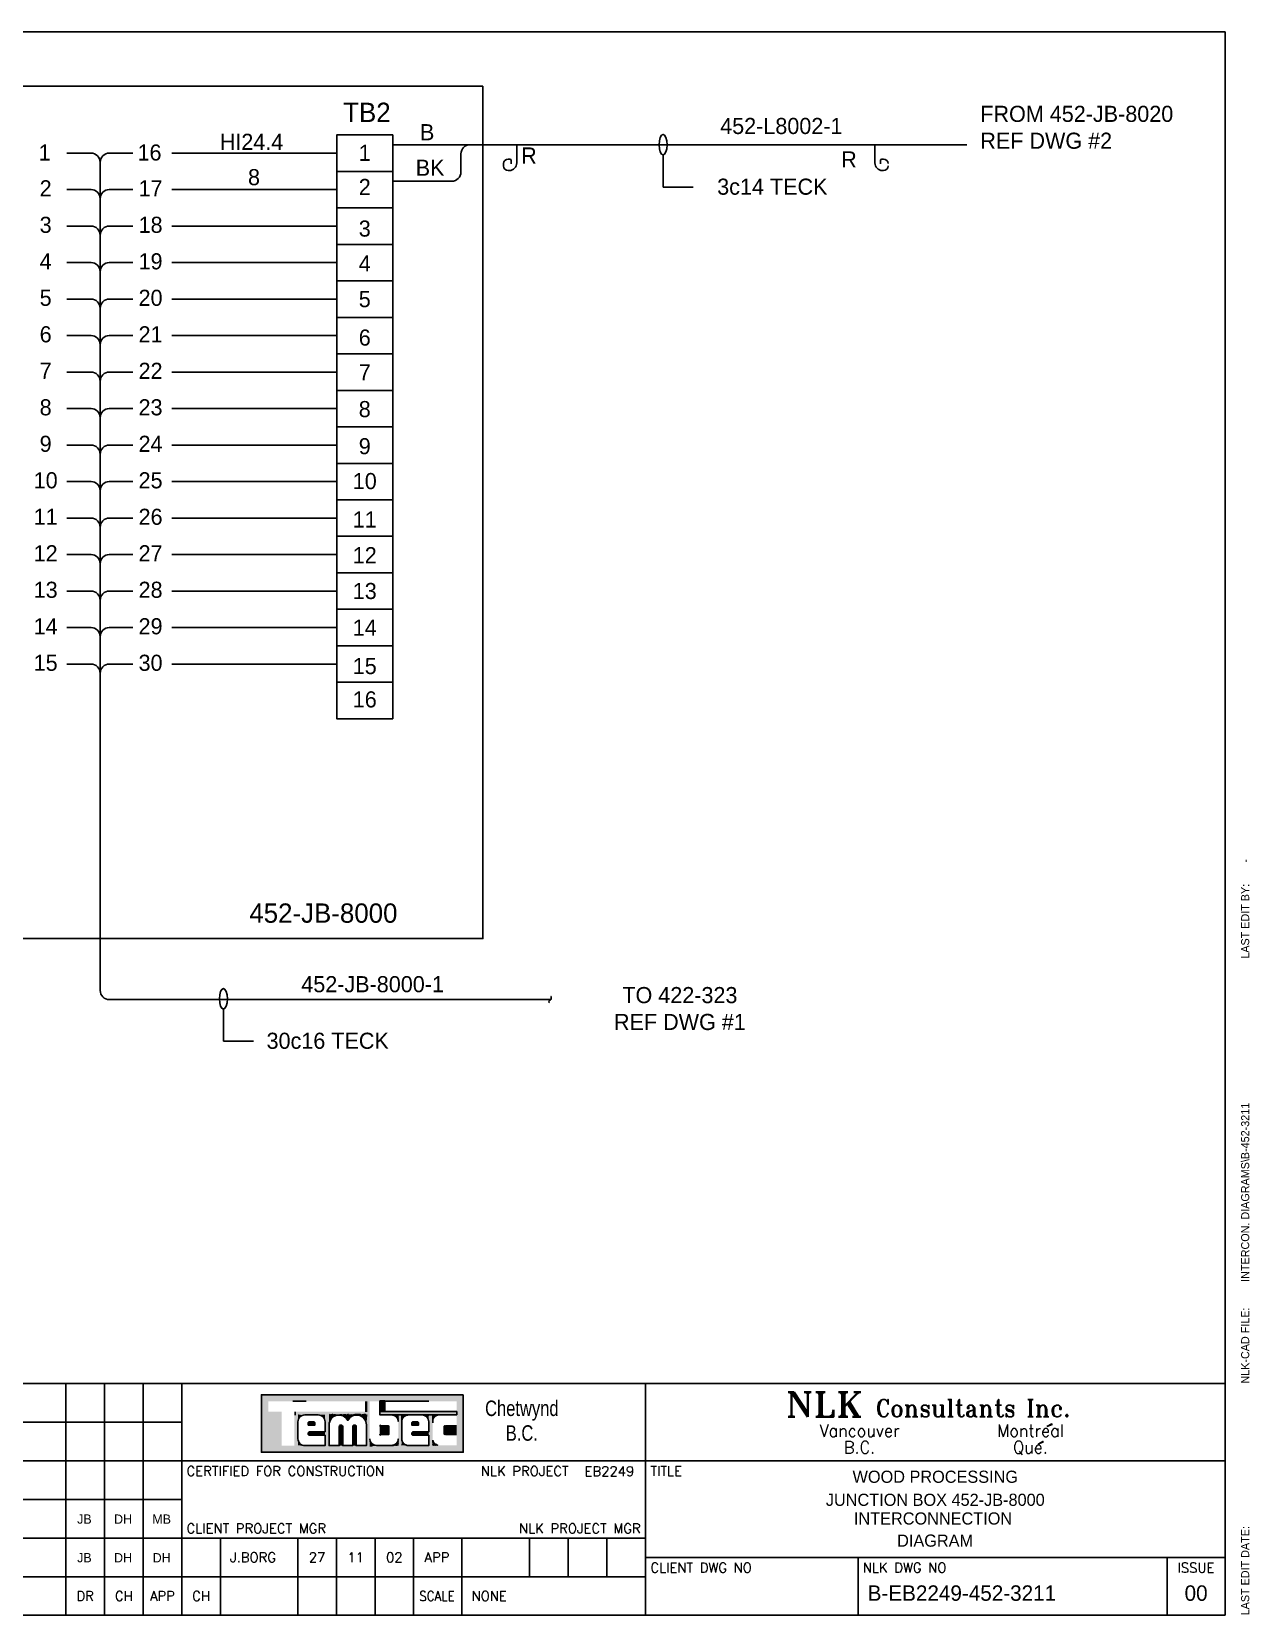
# Model space of a CAD drawing. Extents: x 6 to 426, y 5 to 270.
# Drawn here: x 226.2 to 426.3, y 9.5 to 269.9 of the extents above; entities that cross this region are included whole.
import ezdxf
from ezdxf.enums import TextEntityAlignment as Align

# ---------------------------------------------------------------- set-up
doc = ezdxf.new("R2010")
doc.units = 0
doc.header["$LTSCALE"] = 0.05
doc.header["$MEASUREMENT"] = 0
doc.layers.get('0').update_dxf_attribs({"linetype": 'CONTINUOUS'})
for name, color, linetype in [('510', 254, 'CONTINUOUS'), ('701', 1, 'CONTINUOUS'), ('E4A', 2, 'CONTINUOUS'), ('E4A-4', 4, 'CONTINUOUS'), ('E5A', 3, 'CONTINUOUS'), ('E5A-1', 1, 'CONTINUOUS'), ('G1-2', 2, 'CONTINUOUS'), ('G1-3', 3, 'CONTINUOUS'), ('G1-4', 4, 'CONTINUOUS'), ('G1-6', 6, 'CONTINUOUS'), ('G2-2', 2, 'CONTINUOUS'), ('G2-3', 3, 'CONTINUOUS'), ('G2-4', 4, 'CONTINUOUS')]:
    doc.layers.add(name, color=color, linetype=linetype)
doc.styles.add('NLKLOGO1', font='ROMANT')
doc.styles.add('NLKLOGO2', font='COMPLEX')
doc.styles.add('S1-16', font='ROMANS', dxfattribs={"height": 0.0625})
doc.styles.add('S3', font='nlk_mtl.shx', dxfattribs={"height": 2.65})

# ---------------------------------------------------------------- blocks, each defined once
blk = doc.blocks.new('TL2')
at = {"layer": 'G2-4'}
blk.add_lwpolyline([(-0.31, 0.36), (0.55, 0.72), (0.49, 0.81)], close=True, dxfattribs=at)
blk = doc.blocks.new('*X2')
at = {"color": 0}
for p, q in [((43.711, 2.226), (43.742, 2.256)), ((43.711, 2.227), (43.74, 2.256)), ((43.711, 2.229), (43.738, 2.256)), ((43.711, 2.231), (43.736, 2.256)), ((43.711, 2.232), (43.735, 2.256)), ((43.711, 2.234), (43.733, 2.256)), ((43.711, 2.236), (43.731, 2.256)), ((43.711, 2.238), (43.729, 2.256)), ((43.711, 2.239), (43.728, 2.256)), ((43.711, 2.241), (43.726, 2.256)), ((43.711, 2.243), (43.724, 2.256)), ((43.711, 2.244), (43.722, 2.256)), ((43.711, 2.246), (43.721, 2.256)), ((43.711, 2.248), (43.719, 2.256)), ((43.711, 2.25), (43.717, 2.256)), ((43.711, 2.251), (43.715, 2.256)), ((43.711, 2.253), (43.713, 2.256)), ((43.711, 2.255), (43.712, 2.256)), ((43.732, 2.235), (43.711, 2.256)), ((43.731, 2.234), (43.711, 2.255)), ((43.73, 2.233), (43.711, 2.253)), ((43.73, 2.232), (43.711, 2.251)), ((43.729, 2.232), (43.711, 2.249)), ((43.728, 2.231), (43.711, 2.247)), ((43.727, 2.23), (43.711, 2.246)), ((43.726, 2.229), (43.711, 2.244)), ((43.725, 2.228), (43.711, 2.242)), ((43.725, 2.227), (43.711, 2.24)), ((43.724, 2.226), (43.711, 2.238)), ((43.723, 2.225), (43.711, 2.237)), ((43.722, 2.224), (43.711, 2.235)), ((43.722, 2.222), (43.711, 2.233)), ((43.721, 2.221), (43.711, 2.231)), ((43.72, 2.22), (43.711, 2.229)), ((43.72, 2.219), (43.711, 2.228)), ((43.719, 2.218), (43.711, 2.226)), ((43.712, 2.215), (43.752, 2.256)), ((43.712, 2.217), (43.751, 2.256)), ((43.712, 2.219), (43.749, 2.256)), ((43.712, 2.22), (43.747, 2.256)), ((43.712, 2.222), (43.745, 2.256)), ((43.712, 2.224), (43.743, 2.256)), ((43.712, 2.213), (43.724, 2.226)), ((43.719, 2.217), (43.712, 2.224)), ((43.718, 2.216), (43.712, 2.222)), ((43.712, 2.212), (43.72, 2.22)), ((43.717, 2.215), (43.712, 2.22)), ((43.717, 2.213), (43.712, 2.218)), ((43.716, 2.212), (43.712, 2.217)), ((43.712, 2.21), (43.718, 2.216)), ((43.716, 2.211), (43.712, 2.215)), ((43.712, 2.208), (43.717, 2.213)), ((43.715, 2.21), (43.712, 2.213)), ((43.715, 2.208), (43.712, 2.211)), ((43.712, 2.207), (43.715, 2.21)), ((43.714, 2.207), (43.712, 2.209)), ((43.714, 2.206), (43.712, 2.208)), ((43.712, 2.205), (43.714, 2.207)), ((43.713, 2.204), (43.712, 2.206)), ((43.712, 2.203), (43.713, 2.204)), ((43.713, 2.203), (43.712, 2.204)), ((43.712, 2.201), (43.713, 2.202)), ((43.713, 2.202), (43.712, 2.202)), ((43.712, 2.2), (43.712, 2.2)), ((43.733, 2.236), (43.713, 2.256)), ((43.734, 2.237), (43.715, 2.256)), ((43.735, 2.238), (43.717, 2.256)), ((43.736, 2.239), (43.719, 2.256)), ((43.737, 2.239), (43.72, 2.256)), ((43.738, 2.24), (43.722, 2.256)), ((43.739, 2.241), (43.724, 2.256)), ((43.74, 2.242), (43.726, 2.256)), ((43.741, 2.242), (43.727, 2.256)), ((43.742, 2.243), (43.729, 2.256)), ((43.743, 2.244), (43.731, 2.256)), ((43.744, 2.245), (43.733, 2.256)), ((43.745, 2.245), (43.734, 2.256)), ((43.746, 2.246), (43.736, 2.256)), ((43.747, 2.247), (43.738, 2.256)), ((43.748, 2.247), (43.74, 2.256)), ((43.741, 2.242), (43.754, 2.256)), ((43.75, 2.248), (43.742, 2.256)), ((43.751, 2.248), (43.743, 2.256)), ((43.752, 2.249), (43.745, 2.256)), ((43.746, 2.246), (43.756, 2.256)), ((43.753, 2.249), (43.747, 2.256)), ((43.754, 2.25), (43.749, 2.256)), ((43.75, 2.248), (43.758, 2.256)), ((43.756, 2.251), (43.75, 2.256)), ((43.757, 2.251), (43.752, 2.256)), ((43.753, 2.249), (43.759, 2.256)), ((43.758, 2.252), (43.754, 2.256)), ((43.756, 2.251), (43.761, 2.256)), ((43.759, 2.252), (43.756, 2.256)), ((43.761, 2.252), (43.757, 2.256)), ((43.759, 2.252), (43.763, 2.256)), ((43.762, 2.253), (43.759, 2.256)), ((43.763, 2.253), (43.761, 2.256)), ((43.762, 2.253), (43.765, 2.256)), ((43.765, 2.254), (43.763, 2.256)), ((43.764, 2.253), (43.766, 2.256)), ((43.766, 2.254), (43.765, 2.256)), ((43.768, 2.254), (43.766, 2.256)), ((43.767, 2.254), (43.768, 2.256)), ((43.769, 2.255), (43.768, 2.256)), ((43.771, 2.255), (43.77, 2.256))]:
    blk.add_line(p, q, dxfattribs=at)
blk = doc.blocks.new('*X3')
at = {"color": 0}
for p, q in [((43.373, 2.256), (43.373, 2.256)), ((43.374, 2.256), (43.375, 2.256)), ((43.375, 2.256), (43.375, 2.256)), ((43.376, 2.256), (43.376, 2.256)), ((43.377, 2.256), (43.377, 2.256)), ((43.378, 2.256), (43.378, 2.256)), ((43.379, 2.256), (43.379, 2.256)), ((43.38, 2.256), (43.38, 2.256)), ((43.381, 2.256), (43.38, 2.256)), ((43.381, 2.256), (43.382, 2.256)), ((43.383, 2.256), (43.382, 2.256)), ((43.383, 2.256), (43.383, 2.256)), ((43.384, 2.255), (43.385, 2.256)), ((43.385, 2.255), (43.384, 2.256)), ((43.386, 2.255), (43.387, 2.256)), ((43.387, 2.255), (43.386, 2.256)), ((43.387, 2.255), (43.389, 2.256)), ((43.389, 2.254), (43.387, 2.256)), ((43.389, 2.255), (43.39, 2.256)), ((43.392, 2.254), (43.389, 2.256)), ((43.39, 2.254), (43.392, 2.256)), ((43.394, 2.253), (43.391, 2.256)), ((43.392, 2.254), (43.394, 2.256)), ((43.393, 2.254), (43.396, 2.256)), ((43.397, 2.252), (43.393, 2.256)), ((43.394, 2.253), (43.397, 2.256)), ((43.399, 2.251), (43.395, 2.256)), ((43.396, 2.253), (43.399, 2.256)), ((43.402, 2.25), (43.396, 2.256)), ((43.397, 2.252), (43.401, 2.256)), ((43.398, 2.252), (43.403, 2.256)), ((43.406, 2.249), (43.398, 2.256)), ((43.4, 2.251), (43.405, 2.256)), ((43.409, 2.247), (43.4, 2.256)), ((43.401, 2.251), (43.406, 2.256)), ((43.402, 2.25), (43.408, 2.256)), ((43.414, 2.244), (43.402, 2.256)), ((43.403, 2.25), (43.41, 2.256)), ((43.42, 2.24), (43.403, 2.256)), ((43.405, 2.249), (43.412, 2.256)), ((43.448, 2.213), (43.405, 2.256)), ((43.406, 2.249), (43.413, 2.256)), ((43.407, 2.248), (43.415, 2.256)), ((43.448, 2.215), (43.407, 2.256)), ((43.408, 2.247), (43.417, 2.256)), ((43.409, 2.247), (43.419, 2.256)), ((43.448, 2.217), (43.409, 2.256)), ((43.41, 2.246), (43.42, 2.256)), ((43.448, 2.219), (43.41, 2.256)), ((43.412, 2.246), (43.422, 2.256)), ((43.448, 2.22), (43.412, 2.256)), ((43.413, 2.245), (43.424, 2.256)), ((43.414, 2.244), (43.426, 2.256)), ((43.448, 2.222), (43.414, 2.256)), ((43.415, 2.243), (43.428, 2.256)), ((43.416, 2.243), (43.429, 2.256)), ((43.448, 2.224), (43.416, 2.256)), ((43.417, 2.242), (43.431, 2.256)), ((43.418, 2.241), (43.433, 2.256)), ((43.448, 2.226), (43.418, 2.256)), ((43.419, 2.241), (43.435, 2.256)), ((43.448, 2.227), (43.419, 2.256)), ((43.42, 2.24), (43.436, 2.256)), ((43.421, 2.239), (43.438, 2.256)), ((43.448, 2.229), (43.421, 2.256)), ((43.422, 2.238), (43.44, 2.256)), ((43.423, 2.237), (43.442, 2.256)), ((43.448, 2.231), (43.423, 2.256)), ((43.424, 2.236), (43.443, 2.256)), ((43.425, 2.236), (43.445, 2.256)), ((43.448, 2.233), (43.425, 2.256)), ((43.426, 2.235), (43.447, 2.256)), ((43.426, 2.234), (43.448, 2.256)), ((43.448, 2.235), (43.426, 2.256)), ((43.427, 2.233), (43.448, 2.254)), ((43.448, 2.236), (43.428, 2.256)), ((43.428, 2.232), (43.448, 2.252)), ((43.429, 2.231), (43.448, 2.25)), ((43.448, 2.238), (43.43, 2.256)), ((43.43, 2.23), (43.448, 2.249)), ((43.431, 2.229), (43.448, 2.247)), ((43.431, 2.228), (43.448, 2.245)), ((43.448, 2.24), (43.432, 2.256)), ((43.432, 2.227), (43.448, 2.243)), ((43.448, 2.212), (43.432, 2.228)), ((43.448, 2.242), (43.433, 2.256)), ((43.433, 2.226), (43.448, 2.241)), ((43.434, 2.225), (43.448, 2.24)), ((43.434, 2.224), (43.448, 2.238)), ((43.448, 2.243), (43.435, 2.256)), ((43.435, 2.223), (43.448, 2.236)), ((43.436, 2.222), (43.448, 2.234)), ((43.448, 2.21), (43.436, 2.222)), ((43.448, 2.245), (43.437, 2.256)), ((43.437, 2.221), (43.448, 2.233)), ((43.437, 2.22), (43.448, 2.231)), ((43.438, 2.219), (43.448, 2.229)), ((43.448, 2.247), (43.439, 2.256)), ((43.439, 2.218), (43.448, 2.227)), ((43.439, 2.217), (43.448, 2.226)), ((43.448, 2.208), (43.439, 2.217)), ((43.44, 2.215), (43.448, 2.224)), ((43.44, 2.214), (43.448, 2.222)), ((43.448, 2.249), (43.441, 2.256)), ((43.441, 2.213), (43.448, 2.22)), ((43.441, 2.212), (43.448, 2.218)), ((43.448, 2.206), (43.441, 2.214)), ((43.448, 2.25), (43.442, 2.256)), ((43.442, 2.211), (43.448, 2.217)), ((43.448, 2.204), (43.442, 2.21)), ((43.443, 2.209), (43.448, 2.215)), ((43.443, 2.208), (43.448, 2.213)), ((43.448, 2.203), (43.443, 2.208)), ((43.448, 2.252), (43.444, 2.256)), ((43.444, 2.207), (43.448, 2.211)), ((43.444, 2.206), (43.448, 2.21)), ((43.444, 2.204), (43.448, 2.208)), ((43.448, 2.201), (43.444, 2.205)), ((43.445, 2.203), (43.448, 2.206)), ((43.445, 2.202), (43.448, 2.204)), ((43.448, 2.199), (43.445, 2.202)), ((43.448, 2.254), (43.446, 2.256)), ((43.446, 2.2), (43.448, 2.203)), ((43.446, 2.199), (43.448, 2.201)), ((43.448, 2.197), (43.446, 2.2)), ((43.446, 2.197), (43.448, 2.199)), ((43.448, 2.196), (43.446, 2.197)), ((43.447, 2.196), (43.448, 2.197)), ((43.447, 2.194), (43.448, 2.196)), ((43.448, 2.194), (43.447, 2.195)), ((43.447, 2.193), (43.448, 2.194)), ((43.448, 2.192), (43.447, 2.193)), ((43.447, 2.191), (43.448, 2.192)), ((43.448, 2.19), (43.447, 2.191)), ((43.448, 2.256), (43.448, 2.256)), ((43.448, 2.19), (43.448, 2.19)), ((43.448, 2.189), (43.448, 2.189)), ((43.448, 2.188), (43.448, 2.188)), ((43.448, 2.186), (43.448, 2.187)), ((43.448, 2.187), (43.448, 2.187)), ((43.448, 2.185), (43.448, 2.185)), ((43.448, 2.185), (43.448, 2.185)), ((43.448, 2.183), (43.448, 2.183)), ((43.448, 2.183), (43.448, 2.183)), ((43.448, 2.181), (43.448, 2.181))]:
    blk.add_line(p, q, dxfattribs=at)
blk = doc.blocks.new('FR1')
at = {"layer": '701'}
for p, q in [((10.593, 1.762), (10.68, 1.762)), ((11.157, 1.761), (11.474, 1.761)), ((10.609, 1.671), (10.609, 1.693)), ((11.341, 1.672), (11.157, 1.672)), ((11.157, 1.672), (11.201, 1.672)), ((11.474, 1.671), (11.157, 1.672)), ((11.337, 1.671), (11.298, 1.671)), ((11.298, 1.671), (11.299, 1.639)), ((11.333, 1.671), (11.298, 1.671)), ((11.499, 1.67), (11.499, 1.621)), ((11.654, 1.672), (11.654, 1.695)), ((11.135, 1.474), (11.244, 1.474))]:
    blk.add_line(p, q, dxfattribs=at)
blk.add_lwpolyline([(11.696, 1.803), (10.39, 1.803), (10.39, 1.431), (11.696, 1.431)], close=True, dxfattribs=at)
for points in [[(11.157, 1.695), (11.157, 1.763), (11.189, 1.763), (11.189, 1.694), (11.157, 1.695)], [(11.654, 1.672), (11.157, 1.672), (11.157, 1.695), (11.654, 1.695)]]:
    blk.add_lwpolyline(points, dxfattribs=at)
for points in [[(10.802, 1.562), (10.701, 1.562, 0.414214), (10.692, 1.553), (10.692, 1.549, 0.414214), (10.701, 1.54), (10.802, 1.54), (10.802, 1.474), (10.67, 1.474, -0.414214), (10.626, 1.518), (10.626, 1.628, -0.414214), (10.67, 1.672), (10.758, 1.672, -0.414214), (10.802, 1.628)], [(11.363, 1.549, 0.414214), (11.372, 1.54), (11.473, 1.54), (11.473, 1.474), (11.341, 1.474, -0.414214), (11.298, 1.518), (11.298, 1.628, -0.414214), (11.341, 1.672), (11.429, 1.672, -0.414214), (11.473, 1.628), (11.473, 1.562), (11.372, 1.562, 0.414214), (11.363, 1.553)], [(10.692, 1.606), (10.692, 1.619, -0.414214), (10.701, 1.628), (10.727, 1.628, -0.414214), (10.736, 1.619), (10.736, 1.606)], [(11.398, 1.628, -0.414214), (11.407, 1.619), (11.407, 1.606), (11.363, 1.606), (11.363, 1.619, -0.414214), (11.372, 1.628)], [(11.363, 1.606), (11.363, 1.619, -0.414214), (11.372, 1.628), (11.398, 1.628, -0.414214), (11.407, 1.619), (11.407, 1.606)]]:
    blk.add_lwpolyline(points, format="xyb", close=True, dxfattribs=at)
blk.add_lwpolyline([(10.828, 1.608, -0.793361), (10.949, 1.636, -0.793361), (11.069, 1.608), (11.069, 1.474), (11.003, 1.474), (11.003, 1.597, 0.414214), (10.995, 1.606), (10.99, 1.606, 0.414214), (10.981, 1.597), (10.981, 1.474), (10.916, 1.474), (10.916, 1.597, 0.414214), (10.907, 1.606), (10.902, 1.606, 0.414214), (10.894, 1.597), (10.894, 1.474), (10.828, 1.474), (10.828, 1.608)], format="xyb", dxfattribs=at)
at = {"layer": '701', "const_width": 0.00913}
for points in [[(10.697, 1.619, 1), (10.706, 1.619, 1)], [(10.697, 1.553, 1), (10.706, 1.553, 1)], [(10.697, 1.549, 1), (10.706, 1.549, 1)], [(10.722, 1.619, 1), (10.731, 1.619, 1)], [(10.898, 1.597, 1), (10.907, 1.597, 1)], [(10.902, 1.597, 1), (10.911, 1.597, 1)], [(10.986, 1.597, 1), (10.995, 1.597, 1)], [(10.989, 1.597, 1), (10.999, 1.597, 1)], [(11.161, 1.597, 1), (11.17, 1.597, 1)], [(11.162, 1.549, 1), (11.171, 1.549, 1)], [(11.215, 1.597, 1), (11.206, 1.597, 1)], [(11.216, 1.549, 1), (11.207, 1.549, 1)], [(11.368, 1.619, 1), (11.377, 1.619, 1)], [(11.368, 1.553, 1), (11.377, 1.553, 1)], [(11.368, 1.549, 1), (11.377, 1.549, 1)], [(11.394, 1.619, 1), (11.403, 1.619, 1)], [(11.572, 1.597, 1), (11.581, 1.597, 1)], [(11.572, 1.55, 1), (11.581, 1.55, 1)]]:
    blk.add_lwpolyline(points, format="xyb", close=True, dxfattribs=at)
at = {"layer": '701'}
for centre, radius, start, end in [((11.34, 1.629), 0.0428, 94.3823, 166.5277), ((11.165, 1.597), 0.00876, 90, 180), ((11.165, 1.549), 0.00876, 180, 270), ((11.135, 1.518), 0.0438, 180, 270)]:
    blk.add_arc(centre, radius, start, end, dxfattribs=at)
for points in [[(10.39, 1.431), (10.39, 1.803), (10.434, 1.431), (10.434, 1.803)], [(10.434, 1.759), (10.39, 1.803), (11.696, 1.759), (11.696, 1.803)], [(11.061, 1.76), (11.075, 1.759), (11.061, 1.692), (11.075, 1.692)], [(11.069, 1.474), (11.091, 1.474), (11.069, 1.763), (11.091, 1.766)], [(11.157, 1.761), (11.189, 1.761), (11.157, 1.695), (11.189, 1.695)], [(11.653, 1.474), (11.696, 1.431), (11.653, 1.759), (11.696, 1.803)], [(10.39, 1.431), (10.434, 1.694), (10.521, 1.431), (10.521, 1.694)], [(10.603, 1.474), (10.627, 1.472), (10.603, 1.694), (10.627, 1.677)], [(10.603, 1.694), (11.084, 1.694), (10.603, 1.673), (11.084, 1.673)], [(10.627, 1.631), (10.627, 1.677), (10.627, 1.636), (10.629, 1.676)], [(10.627, 1.636), (10.629, 1.676), (10.628, 1.64), (10.631, 1.674)], [(10.628, 1.64), (10.631, 1.674), (10.63, 1.644), (10.631, 1.673)], [(10.63, 1.644), (10.631, 1.673), (10.631, 1.648), (10.632, 1.673)], [(10.631, 1.648), (10.632, 1.673), (10.633, 1.651), (10.634, 1.673)], [(10.633, 1.651), (10.634, 1.673), (10.635, 1.653), (10.636, 1.673)], [(10.635, 1.653), (10.636, 1.673), (10.637, 1.657), (10.638, 1.673)], [(10.637, 1.657), (10.638, 1.673), (10.64, 1.659), (10.64, 1.674)], [(10.64, 1.659), (10.64, 1.674), (10.642, 1.661), (10.642, 1.672)], [(10.642, 1.661), (10.642, 1.672), (10.644, 1.663), (10.644, 1.673)], [(10.644, 1.663), (10.644, 1.673), (10.647, 1.665), (10.646, 1.673)], [(10.647, 1.665), (10.646, 1.673), (10.649, 1.666), (10.648, 1.672)], [(10.649, 1.666), (10.648, 1.672), (10.651, 1.667), (10.651, 1.673)], [(10.651, 1.667), (10.651, 1.673), (10.653, 1.668), (10.653, 1.673)], [(10.653, 1.668), (10.653, 1.673), (10.656, 1.669), (10.657, 1.674)], [(10.656, 1.669), (10.657, 1.674), (10.659, 1.67), (10.659, 1.673)], [(10.659, 1.67), (10.659, 1.673), (10.662, 1.671), (10.663, 1.673)], [(10.662, 1.671), (10.663, 1.673), (10.665, 1.671), (10.665, 1.673)], [(10.665, 1.671), (10.665, 1.673), (10.668, 1.672), (10.669, 1.673)], [(10.757, 1.672), (10.758, 1.673), (10.759, 1.672), (10.761, 1.673)], [(10.759, 1.672), (10.761, 1.673), (10.762, 1.671), (10.764, 1.673)], [(10.762, 1.671), (10.764, 1.673), (10.765, 1.671), (10.767, 1.673)], [(10.765, 1.671), (10.767, 1.673), (10.769, 1.67), (10.771, 1.673)], [(10.769, 1.67), (10.771, 1.673), (10.774, 1.669), (10.775, 1.673)], [(10.774, 1.669), (10.775, 1.673), (10.777, 1.667), (10.779, 1.673)], [(10.777, 1.667), (10.779, 1.673), (10.781, 1.665), (10.783, 1.673)], [(10.781, 1.665), (10.783, 1.673), (10.784, 1.663), (10.787, 1.673)], [(10.784, 1.663), (10.787, 1.673), (10.787, 1.661), (10.789, 1.673)], [(10.787, 1.661), (10.789, 1.673), (10.789, 1.658), (10.792, 1.673)], [(10.789, 1.658), (10.792, 1.673), (10.792, 1.655), (10.795, 1.673)], [(10.792, 1.655), (10.795, 1.673), (10.794, 1.653), (10.795, 1.673)], [(10.794, 1.653), (10.795, 1.673), (10.796, 1.649), (10.797, 1.673)], [(10.796, 1.649), (10.797, 1.673), (10.798, 1.646), (10.798, 1.673)], [(10.798, 1.646), (10.798, 1.673), (10.799, 1.644), (10.8, 1.673)], [(10.799, 1.644), (10.8, 1.673), (10.8, 1.64), (10.8, 1.673)], [(10.8, 1.64), (10.8, 1.673), (10.801, 1.637), (10.801, 1.673)], [(10.802, 1.474), (10.828, 1.474), (10.801, 1.694), (10.828, 1.694)], [(10.801, 1.637), (10.801, 1.673), (10.801, 1.633), (10.801, 1.673)], [(10.828, 1.61), (10.827, 1.683), (10.831, 1.629), (10.832, 1.677)], [(10.831, 1.629), (10.832, 1.677), (10.836, 1.639), (10.835, 1.676)], [(10.836, 1.639), (10.835, 1.676), (10.84, 1.646), (10.84, 1.679)], [(10.84, 1.646), (10.84, 1.679), (10.844, 1.65), (10.846, 1.679)], [(10.844, 1.65), (10.846, 1.679), (10.85, 1.656), (10.851, 1.681)], [(10.85, 1.656), (10.851, 1.681), (10.853, 1.659), (10.856, 1.676)], [(10.853, 1.659), (10.856, 1.676), (10.86, 1.663), (10.86, 1.678)], [(10.86, 1.663), (10.86, 1.678), (10.865, 1.666), (10.867, 1.678)], [(10.865, 1.666), (10.867, 1.678), (10.873, 1.669), (10.872, 1.676)], [(10.873, 1.669), (10.872, 1.676), (10.878, 1.67), (10.881, 1.676)], [(10.878, 1.67), (10.881, 1.676), (10.885, 1.671), (10.886, 1.675)], [(10.885, 1.671), (10.886, 1.675), (10.892, 1.672), (10.892, 1.676)], [(10.892, 1.672), (10.892, 1.676), (10.897, 1.671), (10.897, 1.677)], [(10.897, 1.671), (10.897, 1.677), (10.903, 1.671), (10.902, 1.677)], [(10.903, 1.671), (10.902, 1.677), (10.908, 1.669), (10.908, 1.678)], [(10.908, 1.669), (10.908, 1.678), (10.912, 1.668), (10.912, 1.677)], [(10.912, 1.668), (10.912, 1.677), (10.918, 1.666), (10.916, 1.676)], [(10.918, 1.666), (10.916, 1.676), (10.924, 1.663), (10.923, 1.678)], [(10.924, 1.663), (10.923, 1.678), (10.929, 1.659), (10.931, 1.679)], [(10.929, 1.659), (10.931, 1.679), (10.934, 1.655), (10.934, 1.679)], [(10.934, 1.655), (10.934, 1.679), (10.939, 1.65), (10.938, 1.677)], [(10.939, 1.65), (10.938, 1.677), (10.944, 1.644), (10.943, 1.676)], [(10.944, 1.644), (10.943, 1.676), (10.946, 1.64), (10.947, 1.679)], [(10.946, 1.64), (10.947, 1.679), (10.949, 1.636), (10.953, 1.681)], [(10.949, 1.636), (10.953, 1.681), (10.952, 1.642), (10.956, 1.676)], [(10.952, 1.642), (10.956, 1.676), (10.956, 1.648), (10.963, 1.676)], [(10.956, 1.648), (10.963, 1.676), (10.962, 1.654), (10.965, 1.676)], [(10.962, 1.654), (10.965, 1.676), (10.968, 1.659), (10.97, 1.676)], [(10.968, 1.659), (10.97, 1.676), (10.974, 1.663), (10.975, 1.677)], [(10.974, 1.663), (10.975, 1.677), (10.979, 1.666), (10.982, 1.676)], [(10.979, 1.666), (10.982, 1.676), (10.986, 1.669), (10.987, 1.678)], [(10.986, 1.669), (10.987, 1.678), (10.995, 1.671), (10.993, 1.679)], [(10.995, 1.671), (10.993, 1.679), (11, 1.671), (11.001, 1.681)], [(11, 1.671), (11.001, 1.681), (11.006, 1.672), (11.007, 1.681)], [(11.006, 1.672), (11.007, 1.681), (11.014, 1.671), (11.014, 1.681)], [(11.014, 1.671), (11.014, 1.681), (11.021, 1.67), (11.021, 1.681)], [(11.021, 1.67), (11.021, 1.681), (11.027, 1.668), (11.031, 1.681)], [(11.027, 1.668), (11.031, 1.681), (11.034, 1.665), (11.035, 1.676)], [(11.034, 1.665), (11.035, 1.676), (11.041, 1.661), (11.042, 1.677)], [(11.041, 1.661), (11.042, 1.677), (11.047, 1.656), (11.044, 1.678)], [(11.047, 1.656), (11.044, 1.678), (11.052, 1.651), (11.052, 1.679)], [(11.052, 1.651), (11.052, 1.679), (11.055, 1.648), (11.054, 1.681)], [(11.055, 1.648), (11.054, 1.681), (11.06, 1.641), (11.06, 1.681)], [(11.06, 1.641), (11.06, 1.681), (11.062, 1.638), (11.066, 1.678)], [(11.062, 1.638), (11.066, 1.678), (11.065, 1.631), (11.07, 1.676)], [(11.065, 1.631), (11.07, 1.676), (11.068, 1.622), (11.068, 1.672)], [(11.068, 1.622), (11.068, 1.672), (11.069, 1.608), (11.076, 1.677)], [(11.157, 1.695), (11.654, 1.695), (11.157, 1.672), (11.654, 1.672)], [(11.275, 1.474), (11.297, 1.474), (11.275, 1.676), (11.297, 1.679)], [(11.433, 1.671), (11.433, 1.673), (11.432, 1.672), (11.432, 1.673)], [(11.434, 1.671), (11.434, 1.673), (11.433, 1.671), (11.433, 1.673)], [(11.436, 1.671), (11.436, 1.673), (11.434, 1.671), (11.434, 1.673)], [(11.437, 1.671), (11.437, 1.673), (11.436, 1.671), (11.436, 1.673)], [(11.438, 1.671), (11.438, 1.673), (11.437, 1.671), (11.437, 1.673)], [(11.44, 1.67), (11.439, 1.672), (11.438, 1.671), (11.438, 1.673)], [(11.441, 1.67), (11.441, 1.673), (11.44, 1.67), (11.439, 1.672)], [(11.443, 1.669), (11.443, 1.673), (11.441, 1.67), (11.441, 1.673)], [(11.444, 1.669), (11.444, 1.673), (11.443, 1.669), (11.443, 1.673)], [(11.446, 1.668), (11.446, 1.673), (11.444, 1.669), (11.444, 1.673)], [(11.448, 1.667), (11.447, 1.673), (11.446, 1.668), (11.446, 1.673)], [(11.45, 1.666), (11.449, 1.673), (11.448, 1.667), (11.447, 1.673)], [(11.452, 1.665), (11.452, 1.673), (11.45, 1.666), (11.449, 1.673)], [(11.454, 1.664), (11.455, 1.672), (11.452, 1.665), (11.452, 1.673)], [(11.454, 1.664), (11.454, 1.671), (11.457, 1.661), (11.458, 1.674)], [(11.457, 1.661), (11.458, 1.674), (11.46, 1.659), (11.461, 1.674)], [(11.46, 1.659), (11.461, 1.674), (11.464, 1.654), (11.465, 1.675)], [(11.464, 1.654), (11.465, 1.675), (11.467, 1.649), (11.469, 1.675)], [(11.467, 1.649), (11.469, 1.675), (11.47, 1.643), (11.471, 1.677)], [(11.47, 1.643), (11.471, 1.677), (11.472, 1.638), (11.472, 1.674)], [(11.472, 1.638), (11.472, 1.674), (11.473, 1.626), (11.473, 1.674)], [(11.473, 1.474), (11.499, 1.474), (11.473, 1.685), (11.499, 1.685)], [(10.711, 1.628), (10.711, 1.606), (10.701, 1.628), (10.692, 1.606)], [(10.701, 1.628), (10.692, 1.606), (10.701, 1.628), (10.692, 1.619)], [(10.692, 1.549), (10.703, 1.545), (10.692, 1.553), (10.707, 1.557)], [(10.802, 1.54), (10.802, 1.562), (10.701, 1.54), (10.701, 1.562)], [(10.717, 1.628), (10.736, 1.606), (10.711, 1.628), (10.711, 1.606)], [(10.727, 1.628), (10.736, 1.619), (10.717, 1.628), (10.736, 1.606)], [(10.894, 1.474), (10.916, 1.474), (10.894, 1.597), (10.916, 1.597)], [(10.902, 1.606), (10.9, 1.594), (10.907, 1.606), (10.911, 1.593)], [(10.982, 1.474), (11.003, 1.474), (10.982, 1.597), (11.003, 1.597)], [(10.99, 1.606), (10.986, 1.594), (10.995, 1.606), (10.999, 1.593)], [(11.165, 1.54), (11.165, 1.606), (11.156, 1.549), (11.156, 1.597)], [(11.165, 1.606), (11.212, 1.606), (11.165, 1.539), (11.212, 1.539)], [(11.211, 1.606), (11.211, 1.54), (11.22, 1.597), (11.22, 1.549)], [(11.372, 1.628), (11.363, 1.606), (11.372, 1.628), (11.363, 1.619)], [(11.382, 1.628), (11.382, 1.606), (11.372, 1.628), (11.363, 1.606)], [(11.363, 1.549), (11.374, 1.543), (11.363, 1.553), (11.379, 1.556)], [(11.473, 1.54), (11.473, 1.562), (11.372, 1.54), (11.372, 1.562)], [(11.388, 1.628), (11.407, 1.606), (11.382, 1.628), (11.382, 1.606)], [(11.398, 1.628), (11.407, 1.619), (11.388, 1.628), (11.407, 1.606)], [(11.568, 1.596), (11.58, 1.596), (11.568, 1.55), (11.58, 1.55)], [(11.579, 1.606), (11.653, 1.606), (11.579, 1.54), (11.653, 1.54)], [(10.39, 1.431), (10.521, 1.474), (11.696, 1.431), (11.696, 1.476)], [(10.627, 1.474), (10.627, 1.513), (10.629, 1.475), (10.628, 1.508)], [(10.629, 1.475), (10.628, 1.508), (10.63, 1.475), (10.629, 1.505)], [(10.63, 1.475), (10.629, 1.505), (10.631, 1.475), (10.63, 1.501)], [(10.631, 1.475), (10.63, 1.501), (10.633, 1.475), (10.631, 1.499)], [(10.633, 1.475), (10.631, 1.499), (10.635, 1.474), (10.632, 1.496)], [(10.635, 1.474), (10.632, 1.496), (10.636, 1.474), (10.634, 1.494)], [(10.636, 1.474), (10.634, 1.494), (10.638, 1.475), (10.635, 1.492)], [(10.638, 1.475), (10.635, 1.492), (10.639, 1.475), (10.637, 1.49)], [(10.639, 1.475), (10.637, 1.49), (10.639, 1.474), (10.639, 1.488)], [(10.639, 1.474), (10.639, 1.488), (10.641, 1.475), (10.64, 1.487)], [(10.641, 1.475), (10.64, 1.487), (10.642, 1.474), (10.641, 1.485)], [(10.642, 1.474), (10.641, 1.485), (10.644, 1.474), (10.643, 1.484)], [(10.644, 1.474), (10.643, 1.484), (10.645, 1.474), (10.644, 1.483)], [(10.645, 1.474), (10.644, 1.483), (10.646, 1.474), (10.646, 1.482)], [(10.646, 1.474), (10.646, 1.482), (10.648, 1.474), (10.648, 1.481)], [(10.648, 1.474), (10.648, 1.481), (10.65, 1.474), (10.65, 1.479)], [(10.65, 1.474), (10.65, 1.479), (10.651, 1.475), (10.652, 1.478)], [(10.65, 1.473), (10.652, 1.478), (10.652, 1.474), (10.653, 1.478)], [(10.652, 1.474), (10.653, 1.478), (10.653, 1.473), (10.654, 1.477)], [(10.653, 1.473), (10.654, 1.477), (10.655, 1.474), (10.656, 1.477)], [(10.655, 1.474), (10.656, 1.477), (10.656, 1.473), (10.657, 1.476)], [(10.656, 1.473), (10.657, 1.476), (10.657, 1.474), (10.658, 1.476)], [(10.657, 1.474), (10.658, 1.476), (10.658, 1.473), (10.659, 1.476)], [(10.658, 1.473), (10.659, 1.476), (10.659, 1.473), (10.66, 1.475)], [(10.659, 1.473), (10.66, 1.475), (10.662, 1.473), (10.662, 1.475)], [(10.662, 1.473), (10.662, 1.475), (10.663, 1.473), (10.663, 1.475)], [(10.663, 1.473), (10.663, 1.475), (10.664, 1.474), (10.664, 1.475)], [(11.091, 1.466), (11.091, 1.517), (11.095, 1.467), (11.092, 1.509)], [(11.095, 1.467), (11.092, 1.509), (11.099, 1.467), (11.096, 1.498)], [(11.099, 1.467), (11.096, 1.498), (11.099, 1.467), (11.098, 1.494)], [(11.099, 1.467), (11.098, 1.494), (11.102, 1.466), (11.101, 1.49)], [(11.102, 1.466), (11.101, 1.49), (11.107, 1.469), (11.104, 1.487)], [(11.107, 1.469), (11.104, 1.487), (11.107, 1.468), (11.108, 1.483)], [(11.107, 1.468), (11.108, 1.483), (11.114, 1.471), (11.111, 1.481)], [(11.114, 1.471), (11.111, 1.481), (11.116, 1.472), (11.116, 1.479)], [(11.116, 1.472), (11.116, 1.479), (11.12, 1.472), (11.12, 1.477)], [(11.12, 1.472), (11.12, 1.477), (11.126, 1.47), (11.125, 1.475)], [(11.298, 1.515), (11.296, 1.474), (11.298, 1.511), (11.3, 1.475)], [(11.298, 1.511), (11.3, 1.475), (11.299, 1.507), (11.301, 1.474)], [(11.299, 1.507), (11.301, 1.474), (11.3, 1.503), (11.303, 1.475)], [(11.3, 1.503), (11.303, 1.475), (11.302, 1.499), (11.304, 1.474)], [(11.302, 1.499), (11.304, 1.474), (11.303, 1.496), (11.306, 1.475)], [(11.303, 1.496), (11.306, 1.475), (11.305, 1.494), (11.307, 1.475)], [(11.305, 1.494), (11.307, 1.475), (11.306, 1.492), (11.308, 1.475)], [(11.306, 1.492), (11.308, 1.475), (11.308, 1.49), (11.309, 1.475)], [(11.308, 1.49), (11.309, 1.475), (11.309, 1.488), (11.31, 1.474)], [(11.309, 1.488), (11.31, 1.474), (11.311, 1.487), (11.312, 1.475)], [(11.311, 1.487), (11.312, 1.475), (11.312, 1.486), (11.313, 1.474)], [(11.312, 1.486), (11.313, 1.474), (11.314, 1.484), (11.315, 1.475)], [(11.314, 1.484), (11.315, 1.475), (11.316, 1.483), (11.316, 1.475)], [(11.316, 1.483), (11.316, 1.475), (11.317, 1.482), (11.318, 1.474)], [(11.317, 1.482), (11.318, 1.474), (11.319, 1.481), (11.32, 1.474)], [(11.319, 1.481), (11.32, 1.474), (11.321, 1.48), (11.322, 1.475)], [(11.321, 1.48), (11.322, 1.475), (11.323, 1.478), (11.323, 1.475)], [(11.323, 1.478), (11.323, 1.475), (11.325, 1.478), (11.325, 1.475)], [(11.325, 1.478), (11.325, 1.475), (11.326, 1.477), (11.327, 1.475)], [(11.326, 1.477), (11.327, 1.475), (11.328, 1.476), (11.329, 1.474)], [(11.328, 1.476), (11.329, 1.474), (11.33, 1.476), (11.331, 1.475)]]:
    blk.add_solid(points, dxfattribs=at)
at = {"layer": 'G1-3'}
for p, q in [((9.125, 1.875), (9.125, 0.375)), ((9.375, 1.875), (9.375, 0.375)), ((9.625, 1.875), (9.625, 0.375)), ((0.937, 1.625), (9.875, 1.625)), ((0.937, 1.375), (9.875, 1.375)), ((0.937, 1.125), (9.875, 1.125)), ((0.937, 0.875), (9.875, 0.875)), ((10.125, 0.875), (10.125, 0.375)), ((10.625, 0.875), (10.625, 0.375)), ((10.875, 0.875), (10.875, 0.375)), ((11.125, 0.875), (11.125, 0.375)), ((11.375, 0.875), (11.375, 0.375)), ((11.687, 0.875), (11.687, 0.375)), ((12.125, 0.875), (12.125, 0.625)), ((12.375, 0.875), (12.375, 0.625)), ((12.625, 0.875), (12.625, 0.625)), ((14.25, 0.375), (14.25, 0.75)), ((16.25, 0.75), (16.25, 0.375)), ((0.937, 0.625), (9.875, 0.625)), ((9.875, 0.625), (12.875, 0.625))]:
    blk.add_line(p, q, dxfattribs=at)
at = {"layer": 'G1-4'}
for p, q in [((9.875, 1.875), (9.875, 0.375)), ((12.875, 1.875), (12.875, 0.375)), ((12.875, 1.375), (9.875, 1.375)), ((16.625, 1.375), (12.875, 1.375)), ((9.875, 0.875), (12.875, 0.875)), ((12.875, 0.75), (16.625, 0.75))]:
    blk.add_line(p, q, dxfattribs=at)
at = {"layer": 'G1-6'}
for p, q in [((0.937, 10.625), (16.625, 10.625)), ((16.625, 10.625), (16.625, 0.375)), ((16.625, 1.875), (0.937, 1.875)), ((16.625, 0.375), (4, 0.375))]:
    blk.add_line(p, q, dxfattribs=at)
at = {"xscale": 0.03937000000000002, "yscale": 0.03937000000000002, "zscale": 0.03937}
for p in [(15.484, 1.582), (15.427, 1.469)]:
    blk.add_blockref('TL2', p, dxfattribs=at)
at = {"layer": '701', "xscale": 0.5843297803062981, "yscale": 0.5843297803062979, "zscale": 0.5843297803062978}
for name, p in [('*X3', (-14.113, 0.353)), ('*X2', (-14.244, 0.353)), ('*X2', (-14.043, 0.353))]:
    blk.add_blockref(name, p, dxfattribs=at)
at = {"layer": '701', "xscale": -0.5843297803062981, "yscale": 0.5843297803062979, "zscale": 0.5843297803062978, "rotation": 180}
for name, p in [('*X3', (-14.113, 2.794)), ('*X2', (-14.043, 2.794))]:
    blk.add_blockref(name, p, dxfattribs=at)
at = {"style": 'S3'}
for s, p in [('LAST EDIT BY:', (16.781, 4.625)), ('NLK-CAD FILE:', (16.781, 1.875)), ('LAST EDIT DATE:', (16.781, 0.375))]:
    blk.add_text(s, height=0.05215, rotation=90, dxfattribs=at).set_placement(p)
for tag, p in [('DWGID3', (16.781, 5.247)), ('DWGID2', (16.781, 2.533)), ('DWGID1', (16.781, 1.09))]:
    blk.add_attdef(tag, p, '', height=0.0521, rotation=90, dxfattribs=at)
at = {"layer": '510', "color": 2, "style": 'S3', "width": 0.8}
for s, p in [('Chetwynd', (12.075, 1.665)), ('B.C.', (12.075, 1.505))]:
    blk.add_text(s, height=0.1, dxfattribs=at).set_placement(p, align=Align.CENTER)
at = {"layer": 'E5A', "style": 'S1-16'}
blk.add_attdef('FEUILLE', text='', height=0.07, dxfattribs=at).set_placement((16.544, 0.821), align=Align.RIGHT)
at = {"layer": 'G1-2', "style": 'S3'}
for tag, p in [('M-TITLE-TOP', (14.75, 1.272)), ('M-TITLE-MID1', (14.75, 1.123)), ('M-TITLE-MID2', (14.75, 1.002)), ('M-TITLE-BOT', (14.75, 0.859))]:
    blk.add_attdef(tag, text='', height=0.0787, dxfattribs=at).set_placement(p, align=Align.MIDDLE)
for tag, p in [('CLIDWGNO', (12.937, 0.469)), ('NLKDWGNO', (14.312, 0.469))]:
    blk.add_attdef(tag, p, '', height=0.1, dxfattribs=at)
blk.add_attdef('ISS_NLK', text='', height=0.1, dxfattribs=at).set_placement((16.437, 0.469), align=Align.CENTER)
at = {"layer": 'G1-3', "style": 'S1-16'}
for tag, p in [('PROJ-NO', (12.481, 1.276)), ('DRBY', (10.187, 0.719)), ('APPBY', (11.75, 0.719)), ('CHBY', (10.187, 0.469)), ('SCALE', (11.75, 0.469))]:
    blk.add_attdef(tag, p, '', height=0.0625, dxfattribs=at)
for tag, p in [('DRDA', (10.75, 0.719)), ('DRMO', (11, 0.719)), ('DRYR', (11.25, 0.719)), ('APPDA', (12.25, 0.719)), ('APPMO', (12.5, 0.719)), ('APPYR', (12.75, 0.719)), ('CHDA', (10.75, 0.469)), ('CHMO', (11, 0.469)), ('CHYR', (11.25, 0.469))]:
    blk.add_attdef(tag, text='', height=0.0625, dxfattribs=at).set_placement(p, align=Align.CENTER)
at = {"layer": 'G2-2', "style": 'NLKLOGO1', "width": 0.9}
blk.add_text('Consultants Inc.', height=0.11378, dxfattribs=at).set_placement((14.366, 1.659))
at = {"layer": 'G2-3'}
for s, height, style, width, p in [('Vancouver', 0.08, 'NLKLOGO2', 0.95, (14.26, 1.53)), ('Montreal', 0.08, 'NLKLOGO2', 0.95, (15.366, 1.53)), ('B.C.', 0.08, 'NLKLOGO2', 0.95, (14.26, 1.422)), ('Que.', 0.08, 'NLKLOGO2', 0.95, (15.366, 1.422)), ('SCALE', 0.0625, 'S1-16', 0.9, (11.526, 0.469))]:
    blk.add_text(s, height=height, dxfattribs=dict(at, style=style, width=width)).set_placement(p, align=Align.CENTER)
at = {"layer": 'G2-3', "style": 'S1-16'}
for s, p in [('CERTIFIED FOR CONSTRUCTION', (9.906, 1.277)), ('NLK PROJECT', (11.81, 1.277)), ('TITLE', (12.907, 1.277)), ('CLIENT PROJECT MGR', (9.906, 0.906)), ('CLIENT DWG NO', (12.907, 0.652)), ('NLK DWG NO', (14.281, 0.652))]:
    blk.add_text(s, height=0.0625, dxfattribs=at).set_placement(p)
blk.add_text('NLK PROJECT MGR', height=0.0625, dxfattribs=at).set_placement((12.844, 0.906), align=Align.RIGHT)
for s, p in [('APP', (11.526, 0.719)), ('ISSUE', (16.437, 0.652)), ('DR', (9.25, 0.469)), ('CH', (9.5, 0.469)), ('APP', (9.75, 0.469)), ('CH', (10, 0.469))]:
    blk.add_text(s, height=0.0625, dxfattribs=at).set_placement(p, align=Align.CENTER)
at = {"layer": 'G2-4', "style": 'NLKLOGO1', "width": 1.1}
for s, p in [('N', (13.782, 1.659)), ('L', (13.963, 1.659)), ('K', (14.109, 1.659))]:
    blk.add_text(s, height=0.16, dxfattribs=at).set_placement(p)

msp = doc.modelspace()

# ---------------------------------------------------------------- linework, layer by layer
at = {"layer": 'E4A'}
for p, q in [((285.49, 251.29), (379.81, 251.29)), ((231.93, 249.91), (235.91, 249.91)), ((237.41, 248.41), (237.41, 112.25)), ((238.91, 249.91), (242.8, 249.91)), ((249.17, 249.91), (276.29, 249.91)), ((296.7, 249.79), (296.7, 246.79)), ((295.2, 245.29), (285.49, 245.29)), ((231.93, 243.91), (235.91, 243.91)), ((238.91, 243.91), (242.8, 243.91)), ((249.17, 243.91), (276.29, 243.91)), ((231.93, 237.91), (235.91, 237.91)), ((238.91, 237.91), (242.8, 237.91)), ((249.17, 237.91), (276.29, 237.91)), ((231.93, 231.91), (235.91, 231.91)), ((238.91, 231.91), (242.8, 231.91)), ((249.17, 231.91), (276.29, 231.91)), ((231.93, 225.91), (235.91, 225.91)), ((238.91, 225.91), (242.8, 225.91)), ((249.17, 225.91), (276.29, 225.91)), ((231.93, 219.91), (235.91, 219.91)), ((238.91, 219.91), (242.8, 219.91)), ((249.17, 219.91), (276.29, 219.91)), ((231.93, 213.91), (235.91, 213.91)), ((238.91, 213.91), (242.8, 213.91)), ((249.17, 213.91), (276.29, 213.91)), ((231.93, 207.91), (235.91, 207.91)), ((238.91, 207.91), (242.8, 207.91)), ((249.17, 207.91), (276.29, 207.91)), ((231.93, 201.91), (235.91, 201.91)), ((238.91, 201.91), (242.8, 201.91)), ((249.17, 201.91), (276.29, 201.91)), ((231.93, 195.91), (235.91, 195.91)), ((238.91, 195.91), (242.8, 195.91)), ((249.17, 195.91), (276.29, 195.91)), ((231.93, 189.91), (235.91, 189.91)), ((238.91, 189.91), (242.8, 189.91)), ((249.17, 189.91), (276.29, 189.91)), ((231.93, 183.91), (235.91, 183.91)), ((238.91, 183.91), (242.8, 183.91)), ((249.17, 183.91), (276.29, 183.91)), ((231.93, 177.91), (235.91, 177.91)), ((238.91, 177.91), (242.8, 177.91)), ((249.17, 177.91), (276.29, 177.91)), ((231.93, 171.91), (235.91, 171.91)), ((238.91, 171.91), (242.8, 171.91)), ((249.17, 171.91), (276.29, 171.91)), ((231.93, 165.91), (235.91, 165.91)), ((238.91, 165.91), (242.8, 165.91)), ((249.17, 165.91), (276.29, 165.91)), ((311.48, 110.75), (238.91, 110.75))]:
    msp.add_line(p, q, dxfattribs=at)
for points in [[(285.49, 252.91), (285.49, 246.91), (276.29, 246.91), (276.29, 252.91), (285.49, 252.91)], [(285.49, 246.91), (285.49, 240.91), (276.29, 240.91), (276.29, 246.91), (285.49, 246.91)], [(285.49, 240.91), (285.49, 234.91), (276.29, 234.91), (276.29, 240.91), (285.49, 240.91)], [(285.49, 234.91), (285.49, 228.91), (276.29, 228.91), (276.29, 234.91), (285.49, 234.91)], [(285.49, 228.91), (285.49, 222.91), (276.29, 222.91), (276.29, 228.91), (285.49, 228.91)], [(285.49, 222.91), (285.49, 216.91), (276.29, 216.91), (276.29, 222.91), (285.49, 222.91)], [(285.49, 216.91), (285.49, 210.91), (276.29, 210.91), (276.29, 216.91), (285.49, 216.91)], [(285.49, 210.91), (285.49, 204.91), (276.29, 204.91), (276.29, 210.91), (285.49, 210.91)], [(285.49, 204.91), (285.49, 198.91), (276.29, 198.91), (276.29, 204.91), (285.49, 204.91)], [(285.49, 198.91), (285.49, 192.91), (276.29, 192.91), (276.29, 198.91), (285.49, 198.91)], [(285.49, 192.91), (285.49, 186.91), (276.29, 186.91), (276.29, 192.91), (285.49, 192.91)], [(285.49, 186.91), (285.49, 180.91), (276.29, 180.91), (276.29, 186.91), (285.49, 186.91)], [(285.49, 180.91), (285.49, 174.91), (276.29, 174.91), (276.29, 180.91), (285.49, 180.91)], [(285.49, 174.91), (285.49, 168.91), (276.29, 168.91), (276.29, 174.91), (285.49, 174.91)], [(285.49, 168.91), (285.49, 162.91), (276.29, 162.91), (276.29, 168.91), (285.49, 168.91)], [(285.49, 162.91), (285.49, 156.91), (276.29, 156.91), (276.29, 162.91), (285.49, 162.91)]]:
    msp.add_lwpolyline(points, dxfattribs=at)
for centre, start, end in [((298.2, 249.79), 90, 180), ((235.91, 248.41), 360, 90), ((238.91, 248.41), 90, 180), ((295.2, 246.79), 270, 0), ((235.91, 242.41), 360, 90), ((238.91, 242.41), 90, 180), ((235.91, 236.41), 360, 90), ((238.91, 236.41), 90, 180), ((235.91, 230.41), 360, 90), ((238.91, 230.41), 90, 180), ((235.91, 224.41), 360, 90), ((238.91, 224.41), 90, 180), ((235.91, 218.41), 360, 90), ((238.91, 218.41), 90, 180), ((235.91, 212.41), 360, 90), ((238.91, 212.41), 90, 180), ((235.91, 206.41), 360, 90), ((238.91, 206.41), 90, 180), ((235.91, 200.41), 360, 90), ((238.91, 200.41), 90, 180), ((235.91, 194.41), 360, 90), ((238.91, 194.41), 90, 180), ((235.91, 188.41), 360, 90), ((238.91, 188.41), 90, 180), ((235.91, 182.41), 360, 90), ((238.91, 182.41), 90, 180), ((235.91, 176.41), 360, 90), ((238.91, 176.41), 90, 180), ((235.91, 170.41), 360, 90), ((238.91, 170.41), 90, 180), ((235.91, 164.41), 360, 90), ((238.91, 164.41), 90, 180), ((238.91, 112.25), 180, 270)]:
    msp.add_arc(centre, 1.5, start, end, dxfattribs=at)
at = {"layer": 'E4A', "start_tangent": (0.257873, 0.966179), "end_tangent": (1, 0)}
msp.add_spline([(311.45, 111.25), (311.55, 110.87), (311.17, 110.53), (311.26, 110.2)], degree=3, dxfattribs=at)
at = {"layer": 'E4A-4'}
msp.add_lwpolyline([(300.3, 260.94), (300.3, 120.77), (167.49, 120.77), (167.49, 260.94)], close=True, dxfattribs=at)
at = {"layer": 'E5A-1'}
for p, q in [((305.87, 251.29), (305.87, 248.3)), ((364.73, 251.29), (364.73, 248.3)), ((303.71, 247.8), (303.71, 248.18)), ((304.46, 248.93), (304.71, 248.93)), ((304.96, 248.68), (304.96, 248.16)), ((329.92, 249.6), (329.92, 244.32)), ((365.64, 248.68), (365.64, 248.16)), ((366.14, 248.93), (365.89, 248.93)), ((304.62, 247.05), (304.46, 247.05)), ((365.98, 247.05), (366.14, 247.05)), ((329.92, 244.32), (334.85, 244.32)), ((257.66, 109.19), (257.66, 103.91)), ((257.66, 103.91), (262.59, 103.91))]:
    msp.add_line(p, q, dxfattribs=at)
for centre, radius, start, end in [((304.46, 248.18), 0.75, 90, 180), ((304.46, 247.8), 0.75, 180, 270), ((304.62, 248.3), 1.25, 270, 0), ((304.71, 248.68), 0.25, 0, 90), ((365.98, 248.3), 1.25, 180, 270), ((365.89, 248.68), 0.25, 90, 180), ((366.14, 248.18), 0.75, 360, 90), ((366.14, 247.8), 0.75, 270, 0)]:
    msp.add_arc(centre, radius, start, end, dxfattribs=at)
for centre in [(329.92, 251.29), (257.66, 110.88)]:
    msp.add_ellipse(centre, major_axis=(0, -1.68), ratio=0.388399, dxfattribs=at)

# ---------------------------------------------------------------- block references
ref = msp.add_blockref('FR1', (0, 0), dxfattribs=dict(at, xscale=25.4, yscale=25.4, zscale=25.4))
ref.add_attrib('DWGID3', '-', (426.24, 133.27), dxfattribs={"layer": '0', "height": 1.32, "rotation": 90, "style": 'S3'})
ref.add_attrib('DRDA', '27', dxfattribs={"layer": 'G1-3', "height": 1.587, "style": 'S1-16'}).set_placement((273.05, 18.26), align=Align.CENTER)
ref.add_attrib('DRBY', 'J.BORG', (258.76, 18.26), dxfattribs={"layer": 'G1-3', "height": 1.587, "style": 'S1-16'})
ref.add_attrib('DRMO', '11', dxfattribs={"layer": 'G1-3', "height": 1.587, "style": 'S1-16'}).set_placement((279.4, 18.26), align=Align.CENTER)
ref.add_attrib('DRYR', '02', dxfattribs={"layer": 'G1-3', "height": 1.587, "style": 'S1-16'}).set_placement((285.75, 18.26), align=Align.CENTER)
ref.add_attrib('PROJ-NO', 'EB2249', (317.02, 32.42), dxfattribs={"layer": 'G1-3', "height": 1.587, "style": 'S1-16'})
ref.add_attrib('SCALE', 'NONE', (298.45, 11.91), dxfattribs={"layer": 'G1-3', "height": 1.587, "style": 'S1-16'})
ref.add_attrib('M-TITLE-MID1', 'JUNCTION BOX 452-JB-8000', dxfattribs={"layer": 'G1-2', "height": 2, "style": 'S3'}).set_placement((374.65, 28.52), align=Align.MIDDLE)
ref.add_attrib('NLKDWGNO', 'B-EB2249-452-3211', (363.54, 11.91), dxfattribs={"layer": 'G1-2', "height": 2.54, "style": 'S3'})
ref.add_attrib('M-TITLE-BOT', 'DIAGRAM', dxfattribs={"layer": 'G1-2', "height": 2, "style": 'S3'}).set_placement((374.62, 21.81), align=Align.MIDDLE)
ref.add_attrib('M-TITLE-MID2', 'INTERCONNECTION ', dxfattribs={"layer": 'G1-2', "height": 2, "style": 'S3'}).set_placement((374.65, 25.45), align=Align.MIDDLE)
ref.add_attrib('M-TITLE-TOP', 'WOOD PROCESSING', dxfattribs={"layer": 'G1-2', "height": 2, "style": 'S3'}).set_placement((374.65, 32.31), align=Align.MIDDLE)
ref.add_attrib('ISS_NLK', '00', dxfattribs={"layer": 'G1-2', "height": 2.54, "style": 'S3'}).set_placement((417.51, 11.91), align=Align.CENTER)
ref.add_attrib('DWGID2', 'INTERCON. DIAGRAMS\\B-452-3211', (426.24, 64.35), dxfattribs={"layer": '0', "height": 1.3246, "rotation": 90, "style": 'S3'})

# ---------------------------------------------------------------- texts
at = {"color": 3, "style": 'S3'}
for s, p in [('JB', (234.82, 25.34)), ('DH', (241.17, 25.34)), ('MB', (247.52, 25.34)), ('JB', (234.82, 18.99)), ('DH', (241.17, 18.99)), ('DH', (247.52, 18.99))]:
    msp.add_text(s, height=1.524, dxfattribs=at).set_placement(p, align=Align.MIDDLE)
at = {"layer": 'E4A', "char_height": 3.18, "width": 32.95, "style": 'S3'}
for s, insert, attachment_point in [('{\\C1;TB2}', (281.25, 258.2), 2), ('{\\C1;452-JB-8000}', (261.92, 126.56), 1)]:
    msp.add_mtext(s, dxfattribs=dict(at, insert=insert, attachment_point=attachment_point))
at = {"layer": 'E4A', "color": 1, "insert": (382.05, 257.69), "char_height": 2.65, "width": 33.26, "attachment_point": 1, "style": 'S3'}
msp.add_mtext('FROM 452-JB-8020\\PREF DWG #2', dxfattribs=at)
at = {"layer": 'E5A-1', "char_height": 2.65, "style": 'S3'}
for s, insert, width, attachment_point in [('452-L8002-1', (349.35, 253.01), 12.37, 8), ('HI24.4', (262.28, 250.44), 15.37, 8), ('B', (291.15, 252.02), 15.37, 8), ('1', (228.28, 251.34), 15.37, 2), ('16', (245.52, 251.34), 15.37, 2), ('1', (280.89, 251.29), 15.37, 2), ('R', (307.87, 248.19), 15.37, 8), ('R', (360.47, 250.2), 15.37, 2), ('BK', (291.63, 246.18), 15.37, 8), ('2', (228.45, 245.45), 15.37, 2), ('17', (245.69, 245.45), 15.37, 2), ('8', (262.69, 244.6), 15.37, 8), ('2', (280.89, 245.67), 15.37, 2), ('3c14 TECK', (347.87, 243.03), 52.12, 8), ('3', (228.45, 239.45), 15.37, 2), ('18', (245.69, 239.45), 15.37, 2), ('3', (280.89, 238.83), 15.37, 2), ('4', (228.45, 233.45), 15.37, 2), ('19', (245.69, 233.45), 15.37, 2), ('4', (280.89, 233.1), 15.37, 2), ('5', (228.45, 227.45), 15.37, 2), ('20', (245.69, 227.45), 15.37, 2), ('5', (280.89, 227.23), 15.37, 2), ('6', (228.45, 221.45), 15.37, 2), ('21', (245.69, 221.45), 15.37, 2), ('6', (280.89, 220.91), 15.37, 2), ('7', (228.45, 215.45), 15.37, 2), ('22', (245.69, 215.45), 15.37, 2), ('7', (280.89, 215.18), 15.37, 2), ('8', (228.45, 209.45), 15.37, 2), ('23', (245.69, 209.45), 15.37, 2), ('8', (280.89, 209.15), 15.37, 2), ('9', (228.45, 203.45), 15.37, 2), ('24', (245.69, 203.45), 15.37, 2), ('9', (280.89, 203.05), 15.37, 2), ('10', (228.45, 197.45), 15.37, 2), ('25', (245.69, 197.45), 15.37, 2), ('10', (280.89, 197.32), 15.37, 2), ('11', (228.45, 191.45), 15.37, 2), ('26', (245.69, 191.45), 15.37, 2), ('11', (280.89, 191.01), 15.37, 2), ('12', (228.45, 185.45), 15.37, 2), ('27', (245.69, 185.45), 15.37, 2), ('12', (280.89, 185.13), 15.37, 2), ('13', (228.45, 179.45), 15.37, 2), ('28', (245.69, 179.45), 15.37, 2), ('13', (280.89, 179.25), 15.37, 2), ('14', (228.45, 173.45), 15.37, 2), ('29', (245.69, 173.45), 15.37, 2), ('14', (280.89, 173.23), 15.37, 2), ('15', (228.45, 167.45), 15.37, 2), ('30', (245.69, 167.45), 15.37, 2), ('15', (280.89, 166.91), 15.37, 2), ('16', (280.89, 161.43), 15.37, 2), ('452-JB-8000-1', (282.18, 111.92), 12.37, 8), ('TO 422-323\\PREF DWG #1', (332.68, 105.71), 40.33, 8), ('30c16 TECK', (274.8, 102.62), 52.12, 8)]:
    msp.add_mtext(s, dxfattribs=dict(at, insert=insert, width=width, attachment_point=attachment_point))

doc.saveas('drawing.dxf')
